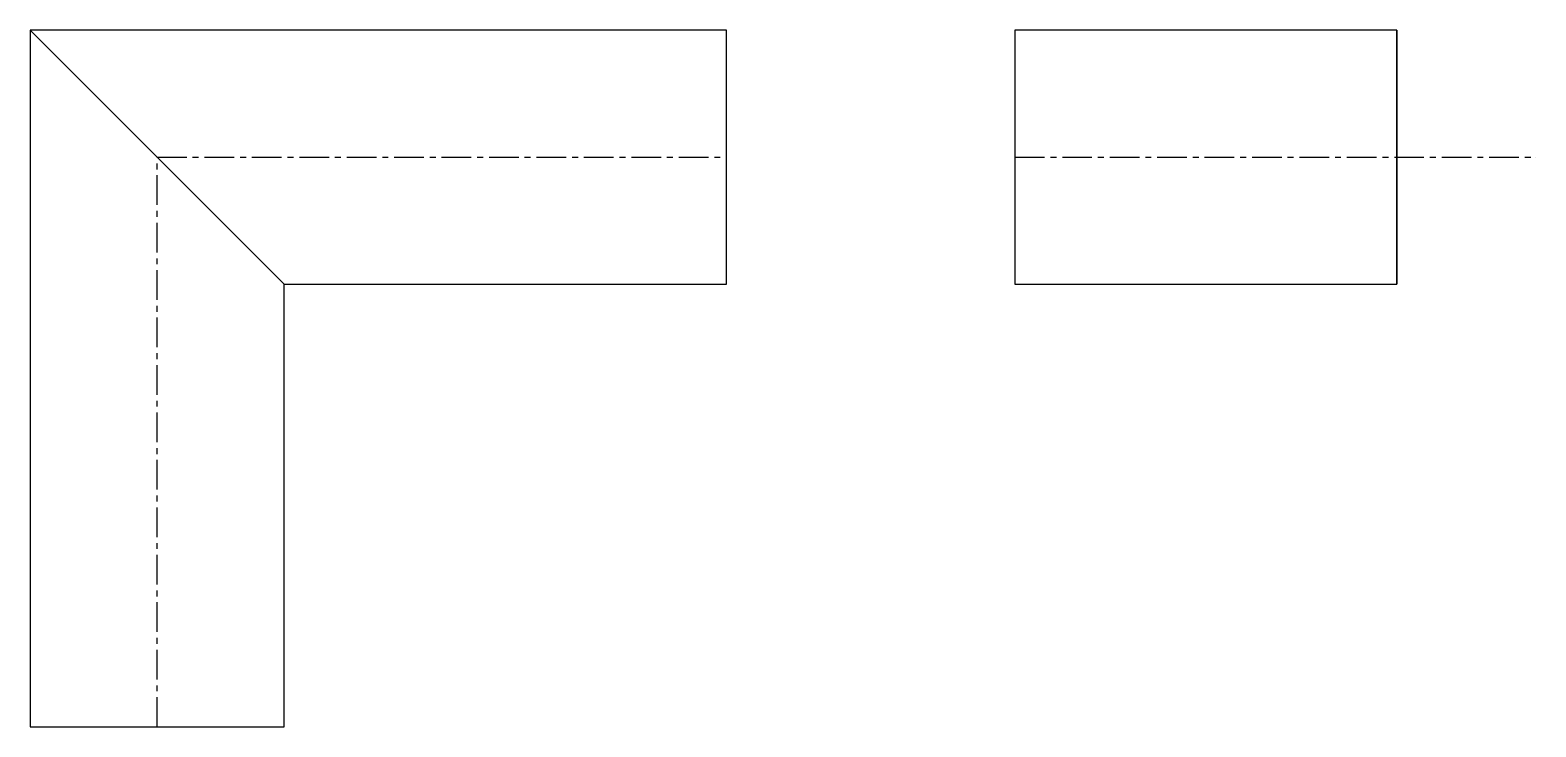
# Model space of a CAD drawing. Header units: millimetres. Extents: x 584091 to 786830, y -285467 to -75262.
# Drawn here: x 777849 to 778656, y -282249 to -281876 of the extents above.
import ezdxf

# ---------------------------------------------------------------- set-up
doc = ezdxf.new("R2010")
doc.units = ezdxf.units.MM
doc.header["$LTSCALE"] = 0.5
doc.linetypes.add('CENTER', pattern=[50.8, 31.75, -6.35, 6.35, -6.35])
doc.layers.add('brass_centerline', color=8, linetype='CENTER')
doc.layers.add('brass_top', color=1, linetype='Continuous')

msp = doc.modelspace()

# ---------------------------------------------------------------- linework, layer by layer
at = {"layer": 'brass_centerline', "extrusion": (-6.12303e-17, 3.48842e-17, -1)}
for p, q in [((777917.39031, -282248.98403, 8161.4745), (777917.39031, -281943.98403, 8161.4745)), ((777917.39031, -281943.98403, 8161.4745), (778222.39031, -281943.98403, 8161.4745))]:
    msp.add_line(p, q, dxfattribs=at)
at = {"layer": 'brass_centerline', "extrusion": (-6.12303e-17, -6.05798e-17, -1)}
for p, q in [((778376.78604, -281943.98403, 8239.48225), (778655.78604, -281943.98403, 8239.48225)), ((778655.78604, -281943.98403, 8239.48225), (778655.78604, -281943.98403, 7960.48225))]:
    msp.add_line(p, q, dxfattribs=at)

# ---------------------------------------------------------------- meshes
at = {"layer": 'brass_top'}
mesh = msp.add_polymesh((2, 3), dxfattribs=at)
for k, corner in enumerate([(777985.39031, -282248.98403, 8086.9745), (777985.39031, -282011.98403, 8086.9745), (778222.39031, -282011.98403, 8086.9745), (777849.39031, -282248.98403, 8086.9745), (777849.39031, -281875.98403, 8086.9745), (778222.39031, -281875.98403, 8086.9745)]):
    mesh.set_mesh_vertex(divmod(k, 3), corner)
mesh = msp.add_polymesh((2, 3), dxfattribs=at)
for k, corner in enumerate([(778376.78604, -282011.98403, 8164.98225), (778581.28604, -282011.98403, 8164.98225), (778581.28604, -282011.98403, 7960.48225), (778376.78604, -281875.98403, 8164.98225), (778581.28604, -281875.98403, 8164.98225), (778581.28604, -281875.98403, 7960.48225)]):
    mesh.set_mesh_vertex(divmod(k, 3), corner)

doc.saveas('drawing.dxf')
